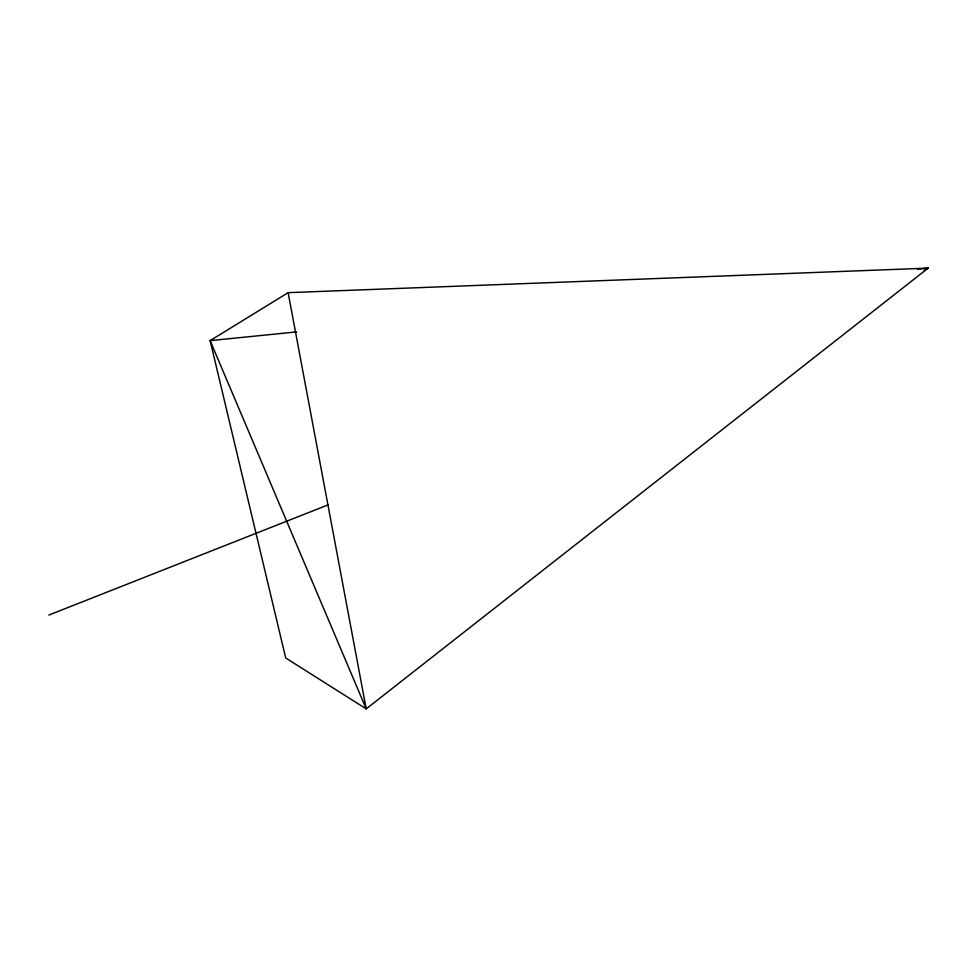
<?xml version="1.0" encoding="UTF-8"?>
<svg xmlns="http://www.w3.org/2000/svg" width="977" height="977" viewBox="0 0 977 977"><rect width="100%" height="100%" fill="white"/><g stroke="black" fill="none" stroke-linecap="round" stroke-linejoin="round"><path stroke-width="1.47" d="M917.525 269.2L928.15 268.125L366.204 708.875L285.711 657.985L210.128 340.631L288.13 292.673L928.15 268.125L924.242 270.495M48.85 615.07L328.235 504.828M925.317 269.237L928.15 268.125M296.654 331.899L210.128 340.631L366.204 708.875L288.13 292.673"/></g></svg>
